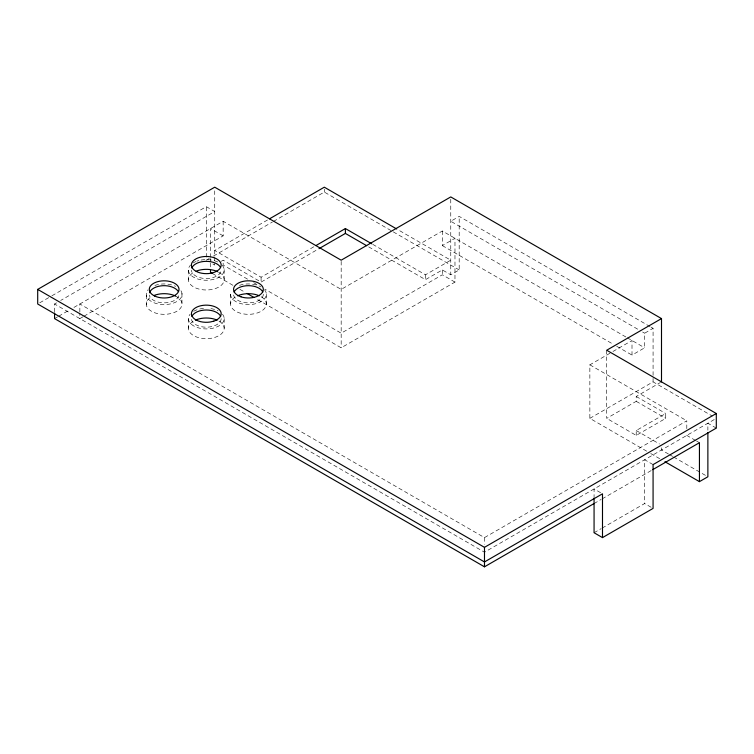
<?xml version="1.0" encoding="UTF-8"?>
<svg xmlns="http://www.w3.org/2000/svg" width="754" height="754" viewBox="0 0 754 754"><rect width="100%" height="100%" fill="white"/><g stroke="black" fill="none" stroke-linecap="round" stroke-linejoin="round"><path stroke-width="0.57" stroke-dasharray="3.77 2.83" d="M39.736 302.825L50.904 296.369M51.922 295.785L206.294 206.662L214.73 211.525L60.678 300.46M54.561 311.854L54.561 303.994L56.597 302.816M54.561 318.593L57.615 316.831M58.633 316.246L69.849 309.771M73.93 307.415L223.156 221.261L341.176 289.395L442.334 230.997L626.291 337.198M82.902 316.84L79.849 318.593L79.849 312.985M83.911 316.246L223.156 235.861L223.156 221.261M267.491 219.998L214.73 250.46L261.091 277.227L313.9 246.737M209.348 258.433L206.294 260.196L206.294 206.662M213.42 256.087L272.43 222.015M273.448 221.431L324.314 192.063L392.259 231.29M221.28 261.28L223.156 260.196L261.091 282.1L317.962 249.263M650.033 326.576L459.186 216.389L450.76 221.261L638.553 329.677M442.334 230.997L442.334 245.597L454.973 238.292L454.973 282.1L341.176 347.801L256.087 298.678M372.759 244.362L425.473 274.795L450.76 260.196L397.735 229.584M368.706 246.888L425.473 279.659L442.334 269.932L450.76 274.795L459.186 269.932L459.186 216.389M454.973 282.1L442.334 274.795L341.176 333.202L264.871 289.14M646.678 451.175L589.854 418.366L589.854 364.832L611.928 352.09M612.936 351.505L632.003 340.497L632.003 355.096L644.651 347.801L644.651 333.202L653.077 328.329L653.077 377.217M589.854 418.366L653.077 381.863L712.219 416.01M606.716 350.233L606.716 418.366L636.216 401.335L636.216 396.472L660.495 382.448M636.216 435.407L636.216 430.534L665.725 413.503L665.725 418.366L636.216 435.407L606.716 418.366M79.849 311.854L79.849 303.994L484.483 537.611L686.8 420.798L686.8 428.668M714.274 419.544L484.483 552.211L54.561 303.994M594.067 503.54L601.145 499.45M602.163 498.865L651.748 470.242M594.067 532.739L601.145 528.658M602.163 528.073L644.651 503.54L651.202 507.329M651.051 327.161L653.077 328.329M642.615 332.024L644.651 333.202M627.309 337.792L644.651 347.801M442.334 245.597L612.625 343.909M616.706 346.265L632.003 355.096M393.277 231.874L459.186 269.932M716.3 428.102L707.874 423.239L707.874 430.223M589.854 364.832L686.8 420.798M636.216 396.472L665.725 413.503M636.216 401.335L665.725 418.366M695.546 440.459L686.8 435.407L686.8 433.154M696.526 441.015L699.439 442.702M636.216 430.534L659.486 443.974M668.562 454.078L661.503 450.006L661.503 446.114M669.571 454.662L672.596 456.406M673.605 456.99L706.866 476.189M650.73 453.522L659.863 458.79M653.077 464.605L644.651 459.742L644.651 503.54M223.156 235.861L210.507 228.556L210.507 257.378M247.576 279.159L223.156 265.059L223.156 260.196M253.674 282.684L258.763 285.625M212.854 263.985L214.73 265.059L214.73 189.537M600.627 492.72L594.067 488.941L594.067 496.801M212.534 273.532L233.806 285.813M239.885 289.319L244.946 292.241M653.077 378.376L653.077 381.863M484.483 537.611L484.483 544.35M450.76 199.263L450.76 274.795M442.334 269.932L442.334 274.795M425.473 274.795L425.473 279.659M341.176 261.374L341.176 347.801M324.314 189.141L324.314 192.063M266.332 294.258L266.332 303.994M261.091 277.227L261.091 282.1M230.564 294.258L230.564 303.994M224.164 269.574L224.164 279.31M224.183 318.593L224.183 328.329M210.507 258.528L210.507 261.987M210.507 263.137L210.507 267.755M188.425 270.281L188.425 280.017M188.415 318.593L188.415 328.329M181.959 293.372L181.959 303.108M146.333 295.153L146.333 304.889M263.325 294.258A14.873 8.586 0 0 1 248.443 302.854A14.873 8.586 0 0 1 233.57 294.258M218.943 321.034A17.879 10.32 0 0 1 218.943 335.634A17.879 10.32 0 0 1 193.655 335.634A17.879 10.32 0 0 1 193.655 321.034M222.505 314.229A17.879 10.32 0 0 1 206.294 328.923A17.879 10.32 0 0 1 190.093 314.229M193.655 311.298A17.879 10.32 0 0 1 206.294 308.273M210.922 308.622A17.879 10.32 0 0 1 218.095 310.837M261.091 296.699A17.879 10.32 0 0 1 261.091 311.298A17.879 10.32 0 0 1 235.804 311.298A17.879 10.32 0 0 1 235.804 296.699M264.654 289.894A17.879 10.32 0 0 1 250.008 304.55A17.879 10.32 0 0 1 231.176 291.591M239.508 285.323A17.879 10.32 0 0 1 261.091 286.963M221.176 318.593A14.873 8.586 0 0 1 206.294 327.189A14.873 8.586 0 0 1 191.422 318.593M175.654 296.096A17.879 10.32 0 0 1 177.322 310.978A17.879 10.32 0 0 1 151.497 311.289A17.879 10.32 0 0 1 152.072 296.379M180.96 290.742A17.879 10.32 0 0 1 163.354 304.578A17.879 10.32 0 0 1 147.944 289.894M154.881 285.436A17.879 10.32 0 0 1 175.654 286.36M222.232 265.248A17.879 10.32 0 0 1 206.125 280.252A17.879 10.32 0 0 1 190.517 265.069M193.231 262.882A17.879 10.32 0 0 1 195.861 261.544M196.832 261.167A17.879 10.32 0 0 1 198.896 260.526M201.082 260.055A17.879 10.32 0 0 1 218.5 262.383M218.5 272.119A17.879 10.32 0 0 1 219.367 286.709A17.879 10.32 0 0 1 194.089 287.208A17.879 10.32 0 0 1 193.231 272.618M220.79 271.864A14.873 8.586 0 0 1 204.862 278.48A14.873 8.586 0 0 1 191.431 270.224M178.792 295.757A14.873 8.586 0 0 1 163.486 302.844A14.873 8.586 0 0 1 149.33 295.002"/><path stroke-width="1.13" d="M594.067 497.923L594.067 532.739L602.493 537.611L602.493 493.804L484.483 561.947L37.7 303.994L37.7 289.395L214.73 187.19L341.176 260.196L450.76 196.926L661.503 318.593L661.503 381.863M269.517 218.83L324.314 187.19L396.717 228.99M315.935 245.568L345.389 228.556L371.741 243.778M318.98 248.669L345.389 233.429L366.68 245.719M661.503 318.593L606.716 350.233L716.3 413.503L716.3 428.102L653.077 464.605L653.077 508.403L602.493 537.611M37.7 289.395L484.483 547.338L716.3 413.503M54.561 312.985L54.561 318.593L484.483 566.81L594.067 503.54M652.766 469.648L699.439 442.702L699.439 481.636L707.874 476.773L707.874 432.551M664.943 461.721L699.439 481.636M212.534 273.532L210.507 272.364L210.507 270.055M246.973 293.419L254.07 297.51M484.483 547.338L484.483 566.81M345.389 228.556L345.389 233.429M191.931 316.378A14.873 8.586 0 0 1 206.294 310.007A14.873 8.586 0 0 1 220.668 316.378M234.079 292.043A14.873 8.586 0 0 1 248.443 285.672A14.873 8.586 0 0 1 262.816 292.043M195.409 320.139A17.879 10.32 0 0 1 217.18 320.139M149.499 292.769A14.873 8.586 0 0 1 162.864 285.709A14.873 8.586 0 0 1 178.132 291.327M153.901 295.53A17.879 10.32 0 0 1 175.654 296.096M196.832 270.903A17.879 10.32 0 0 1 217.623 271.676M237.557 295.804A17.879 10.32 0 0 1 259.329 295.804M191.808 267.99A14.873 8.586 0 0 1 205.795 261.346A14.873 8.586 0 0 1 220.526 267.425M213.731 321.166L210.149 322.024A14.873 8.586 0 0 1 193.41 318.028L191.931 315.954A14.873 8.586 0 0 1 201.205 305.662A14.873 8.586 0 0 1 219.782 310.101A14.873 8.586 0 0 1 213.731 321.166M241.007 296.831A14.873 8.586 0 0 0 263.325 289.395A14.873 8.586 0 0 0 241.007 281.958A14.873 8.586 0 0 0 241.007 296.831M154.579 295.973A14.873 8.586 0 0 0 178.792 290.893A14.873 8.586 0 0 0 159.066 281.327A14.873 8.586 0 0 0 154.579 295.973M196.144 271.336A14.873 8.586 0 0 0 220.79 267.001A14.873 8.586 0 0 0 201.959 256.841A14.873 8.586 0 0 0 196.144 271.336"/></g></svg>
